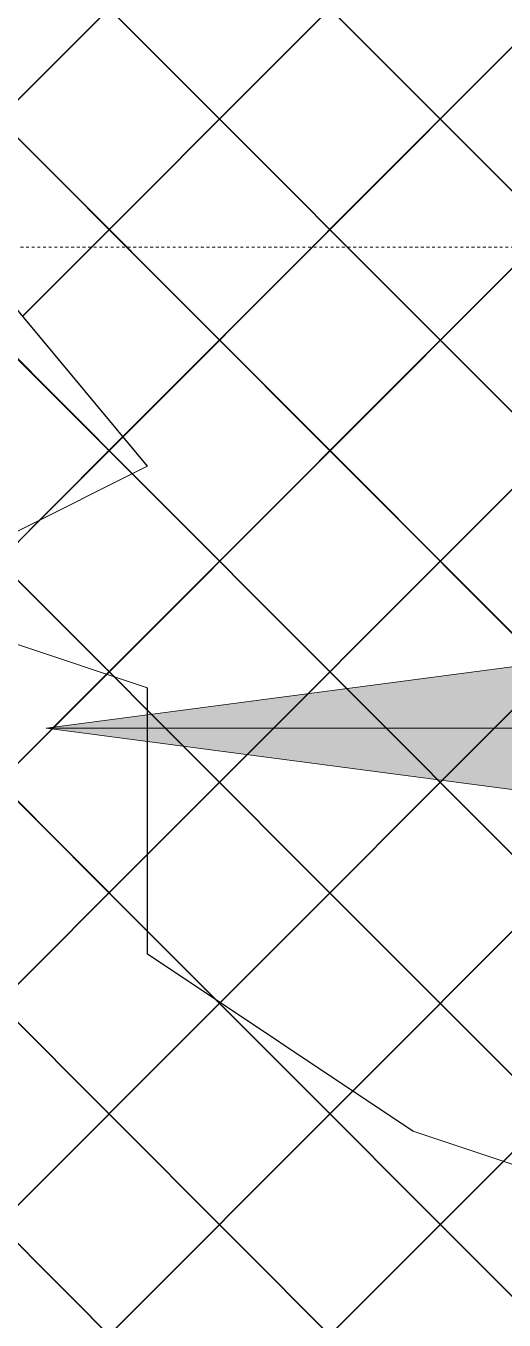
# Model space of a CAD drawing. Header units: millimetres. Extents: x -12186 to 152825, y -4386 to 9463.
# Drawn here: x 59088.7 to 59258.3, y 2424.3 to 2883.5 of the extents above; entities that cross this region are included whole.
import ezdxf

# ---------------------------------------------------------------- set-up
doc = ezdxf.new("R2010")
doc.units = ezdxf.units.MM
doc.linetypes.add('1000 Dashed', pattern=[2, 1, -1])
for name, color, linetype, lineweight in [('A-FLOR-LEVL', 51, 'Continuous', 5), ('G-ANNO-TEXT', 231, 'Continuous', 5), ('G-IMPT', 8, 'Continuous', 5), ('L-PLNT', 71, 'Continuous', 5)]:
    doc.layers.add(name, color=color, linetype=linetype, lineweight=lineweight)

# ---------------------------------------------------------------- blocks, each defined once
blk = doc.blocks.new('SVA_Shades of Green Tree - Australian_Tree_based_on_Leopard_Tree_2901-V312-Section B-B')
at = {"layer": 'G-IMPT'}
for p, q in [((11918.52, 2672.95), (11446.56, 3145.7)), ((11918.65, 2672.95), (11446.68, 3145.7)), ((11864.08, 2570.62), (11305.2, 3130.44)), ((11864.21, 2570.62), (11305.33, 3130.44)), ((11919.65, 2593.38), (11403.49, 3110.42)), ((11919.78, 2593.38), (11403.61, 3110.42)), ((11593.2, 2780.42), (11918.52, 3106.29)), ((11593.33, 2780.42), (11918.65, 3106.29)), ((11553.04, 2818.62), (11812.06, 3078.08)), ((11553.17, 2818.62), (11812.19, 3078.08)), ((11628.8, 2737.65), (11918.52, 3027.86)), ((11628.93, 2737.65), (11918.65, 3027.86)), ((11623.01, 2653.42), (11918.52, 2949.43)), ((11623.13, 2653.42), (11918.65, 2949.43)), ((11637.48, 2589.49), (11918.52, 2871)), ((11637.61, 2589.49), (11918.65, 2871)), ((11632.12, 2724.54), (11543.14, 2813.67)), ((11632.25, 2724.54), (11543.27, 2813.67)), ((11663.34, 2536.97), (11918.52, 2792.57)), ((11663.47, 2536.97), (11918.65, 2792.57)), ((11637.48, 2562.31), (11449.12, 2750.99)), ((11637.61, 2562.31), (11449.25, 2750.99)), ((11599.31, 2708.11), (11628.8, 2737.65)), ((11599.44, 2708.11), (11628.93, 2737.65)), ((11790.98, 2565.41), (11632.12, 2724.54)), ((11791.11, 2565.41), (11632.25, 2724.54)), ((11564.28, 2673.02), (11599.31, 2708.11)), ((11564.41, 2673.02), (11599.44, 2708.11)), ((11917.7, 2203.2), (11417.8, 2703.94)), ((11918.65, 2202.37), (11417.92, 2703.94)), ((11625.74, 2652.51), (11579.92, 2698.4)), ((11625.86, 2652.51), (11580.05, 2698.4)), ((11453.87, 2484), (11623.01, 2653.42)), ((11454, 2484), (11623.13, 2653.42)), ((11637.48, 2640.74), (11625.74, 2652.51)), ((11637.61, 2640.74), (11625.86, 2652.51)), ((11717.31, 2560.78), (11637.48, 2640.74)), ((11717.44, 2560.78), (11637.61, 2640.74)), ((11918.52, 2123.95), (11409.59, 2633.73)), ((11918.65, 2123.95), (11409.72, 2633.73)), ((11485.2, 2436.95), (11637.48, 2589.49)), ((11485.33, 2436.95), (11637.61, 2589.49)), ((11710.33, 2505.6), (11775.02, 2570.41)), ((11710.46, 2505.6), (11775.15, 2570.41)), ((11661.68, 2538.08), (11637.48, 2562.31)), ((11661.8, 2538.08), (11637.61, 2562.31)), ((11763.71, 2480.65), (11846.24, 2563.31)), ((11763.84, 2480.65), (11846.37, 2563.31)), ((11814.1, 2463.83), (11717.31, 2560.78)), ((11814.23, 2463.83), (11717.44, 2560.78)), ((11536.34, 2409.75), (11663.34, 2536.97)), ((11536.47, 2409.75), (11663.47, 2536.97)), ((11918.52, 2280.8), (11661.68, 2538.08)), ((11918.65, 2280.8), (11661.8, 2538.08)), ((11595.07, 2390.15), (11710.33, 2505.6)), ((11595.2, 2390.15), (11710.46, 2505.6)), ((11643.25, 2359.86), (11763.84, 2480.65)), ((11646.86, 2363.6), (11763.71, 2480.65))]:
    blk.add_line(p, q, dxfattribs=at)
at = {"layer": 'G-IMPT', "flags": 128}
for points in [[(11040.76, 2396.96), (11135, 2428.42), (11229.24, 2507.05), (11323.48, 2475.6), (11339.18, 2381.24), (11292.06, 2286.88), (11386.3, 2286.88), (11480.54, 2302.61), (11511.96, 2396.96), (11449.13, 2491.32), (11417.72, 2585.68), (11402.01, 2680.04), (11464.84, 2774.4), (11559.08, 2821.58), (11637.61, 2727.22), (11543.37, 2680.04), (11637.61, 2648.59), (11637.61, 2554.23), (11731.85, 2491.32), (11826.09, 2459.87), (11918.65, 2398.09)], [(11511.07, 2398.1), (11449, 2491.32), (11417.59, 2585.68), (11401.88, 2680.04), (11464.71, 2774.4), (11558.95, 2821.58), (11637.48, 2727.22), (11543.24, 2680.04), (11637.48, 2648.59), (11637.48, 2554.23), (11731.72, 2491.32), (11825.96, 2459.87), (11918.52, 2398.09)]]:
    blk.add_lwpolyline(points, dxfattribs=at)

msp = doc.modelspace()

# ---------------------------------------------------------------- hatches: boundary and pattern name
at = {"layer": 'G-ANNO-TEXT'}
msp.add_hatch(color=7, dxfattribs=at).paths.add_polyline_path([(59095.8, 2634.31), (59395.8, 2594.82), (59395.8, 2673.81)])

# ---------------------------------------------------------------- linework, layer by layer
at = {"layer": 'A-FLOR-LEVL', "linetype": '1000 Dashed'}
msp.add_line((40316.76, 2805), (71229.08, 2805), dxfattribs=at)
at = {"layer": 'G-ANNO-TEXT', "color": 7}
for p, q in [((59395.8, 2673.81), (59095.8, 2634.31)), ((59095.8, 2634.31), (59395.8, 2594.82)), ((59095.8, 2634.31), (62895.47, 2634.31))]:
    msp.add_line(p, q, dxfattribs=at)

# ---------------------------------------------------------------- block references
at = {"layer": 'L-PLNT'}
msp.add_blockref('SVA_Shades of Green Tree - Australian_Tree_based_on_Leopard_Tree_2901-V312-Section B-B', (47494.18, 0), dxfattribs=at)

doc.saveas('drawing.dxf')
